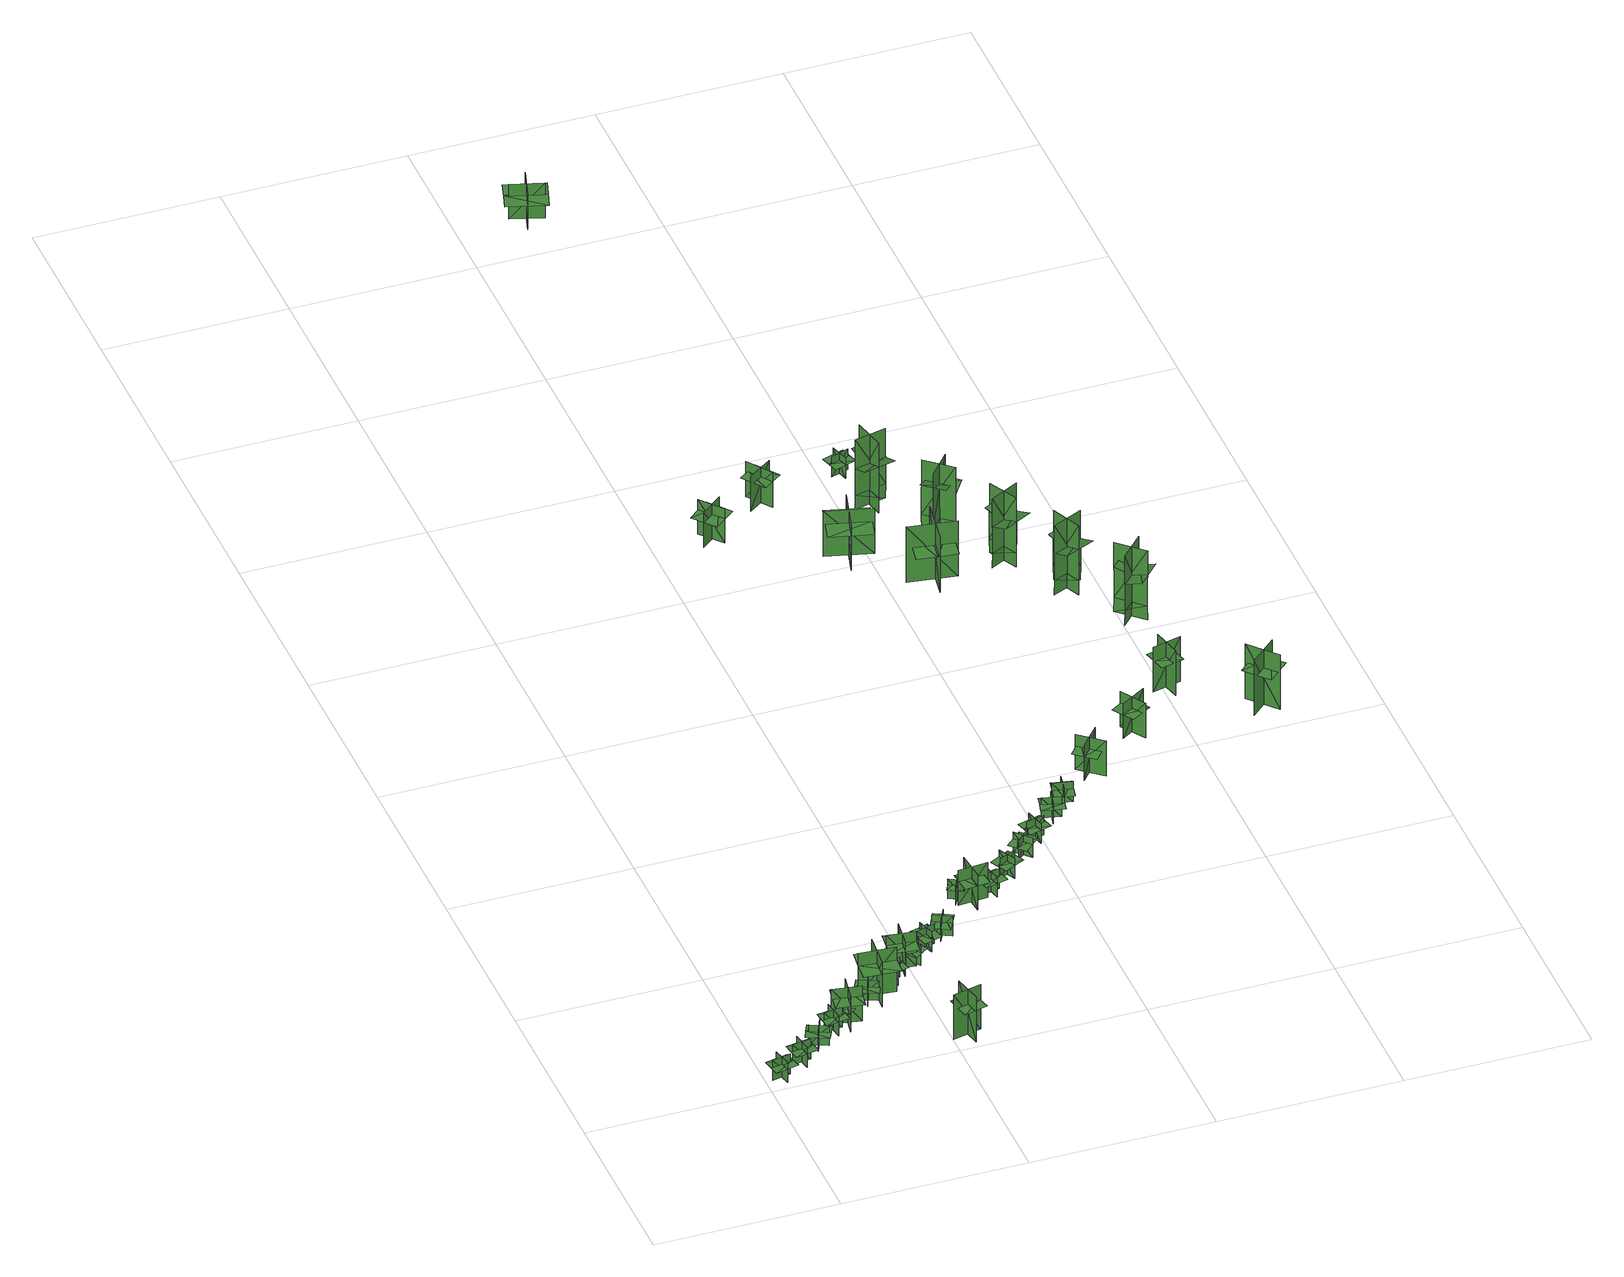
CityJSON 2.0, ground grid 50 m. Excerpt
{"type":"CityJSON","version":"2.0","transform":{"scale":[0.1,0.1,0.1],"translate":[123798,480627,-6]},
"CityObjects":{
"tree1":{"type":"SolitaryVegetationObject","geometry":[{"type":"MultiSurface","lod":"1","boundaries":[[[0,1,2]],[[0,2,3]],[[4,5,6]],[[4,6,7]],[[8,9,10]],[[8,10,11]],[[8,11,12]],[[8,12,13]]]}]},
"tree2":{"type":"SolitaryVegetationObject","geometry":[{"type":"MultiSurface","lod":"1","boundaries":[[[14,15,16]],[[14,16,17]],[[18,19,20]],[[18,20,21]],[[22,23,24]],[[22,24,25]],[[22,25,26]],[[22,26,27]]]}]},
"tree3":{"type":"SolitaryVegetationObject","geometry":[{"type":"MultiSurface","lod":"1","boundaries":[[[28,29,30]],[[28,30,31]],[[32,33,34]],[[32,34,35]],[[36,37,38]],[[36,38,39]],[[36,39,40]],[[36,40,41]]]}]},
"tree4":{"type":"SolitaryVegetationObject","geometry":[{"type":"MultiSurface","lod":"1","boundaries":[[[42,43,44]],[[42,44,45]],[[46,47,48]],[[46,48,49]],[[50,51,52]],[[50,52,53]],[[50,53,54]],[[50,54,55]]]}]},
"tree5":{"type":"SolitaryVegetationObject","geometry":[{"type":"MultiSurface","lod":"1","boundaries":[[[56,57,58]],[[56,58,59]],[[60,61,62]],[[60,62,63]],[[64,65,66]],[[64,66,67]],[[64,67,68]],[[64,68,69]]]}]},
"tree6":{"type":"SolitaryVegetationObject","geometry":[{"type":"MultiSurface","lod":"1","boundaries":[[[70,71,72]],[[70,72,73]],[[74,75,76]],[[74,76,77]],[[78,79,80]],[[78,80,81]],[[78,81,82]],[[78,82,83]]]}]},
"tree7":{"type":"SolitaryVegetationObject","geometry":[{"type":"MultiSurface","lod":"1","boundaries":[[[84,85,86]],[[84,86,87]],[[88,89,90]],[[88,90,91]],[[92,93,94]],[[92,94,95]],[[92,95,96]],[[92,96,97]]]}]},
"tree8":{"type":"SolitaryVegetationObject","geometry":[{"type":"MultiSurface","lod":"1","boundaries":[[[98,99,100]],[[98,100,101]],[[102,103,104]],[[102,104,105]],[[106,107,108]],[[106,108,109]],[[106,109,110]],[[106,110,111]]]}]},
"tree9":{"type":"SolitaryVegetationObject","geometry":[{"type":"MultiSurface","lod":"1","boundaries":[[[112,113,114]],[[112,114,115]],[[116,117,118]],[[116,118,119]],[[120,121,122]],[[120,122,123]],[[120,123,124]],[[120,124,125]]]}]},
"tree10":{"type":"SolitaryVegetationObject","geometry":[{"type":"MultiSurface","lod":"1","boundaries":[[[126,127,128]],[[126,128,129]],[[130,131,132]],[[130,132,133]],[[134,135,136]],[[134,136,137]],[[134,137,138]],[[134,138,139]]]}]},
"tree11":{"type":"SolitaryVegetationObject","geometry":[{"type":"MultiSurface","lod":"1","boundaries":[[[140,141,142]],[[140,142,143]],[[144,145,146]],[[144,146,147]],[[148,149,150]],[[148,150,151]],[[148,151,152]],[[148,152,153]]]}]},
"tree12":{"type":"SolitaryVegetationObject","geometry":[{"type":"MultiSurface","lod":"1","boundaries":[[[154,155,156]],[[154,156,157]],[[158,159,160]],[[158,160,161]],[[162,163,164]],[[162,164,165]],[[162,165,166]],[[162,166,167]]]}]},
"tree13":{"type":"SolitaryVegetationObject","geometry":[{"type":"MultiSurface","lod":"1","boundaries":[[[168,169,170]],[[168,170,171]],[[172,173,174]],[[172,174,175]],[[176,177,178]],[[176,178,179]],[[176,179,180]],[[176,180,181]]]}]},
"tree14":{"type":"SolitaryVegetationObject","geometry":[{"type":"MultiSurface","lod":"1","boundaries":[[[182,183,184]],[[182,184,185]],[[186,187,188]],[[186,188,189]],[[190,191,192]],[[190,192,193]],[[190,193,194]],[[190,194,195]]]}]},
"tree15":{"type":"SolitaryVegetationObject","geometry":[{"type":"MultiSurface","lod":"1","boundaries":[[[196,197,198]],[[196,198,199]],[[200,201,202]],[[200,202,203]],[[204,205,206]],[[204,206,207]],[[204,207,208]],[[204,208,209]]]}]},
"tree16":{"type":"SolitaryVegetationObject","geometry":[{"type":"MultiSurface","lod":"1","boundaries":[[[210,211,212]],[[210,212,213]],[[214,215,216]],[[214,216,217]],[[218,219,220]],[[218,220,221]],[[218,221,222]],[[218,222,223]]]}]},
"tree17":{"type":"SolitaryVegetationObject","geometry":[{"type":"MultiSurface","lod":"1","boundaries":[[[224,225,226]],[[224,226,227]],[[228,229,230]],[[228,230,231]],[[232,233,234]],[[232,234,235]],[[232,235,236]],[[232,236,237]]]}]},
"tree18":{"type":"SolitaryVegetationObject","geometry":[{"type":"MultiSurface","lod":"1","boundaries":[[[238,239,240]],[[238,240,241]],[[242,243,244]],[[242,244,245]],[[246,247,248]],[[246,248,249]],[[246,249,250]],[[246,250,251]]]}]},
"tree19":{"type":"SolitaryVegetationObject","geometry":[{"type":"MultiSurface","lod":"1","boundaries":[[[252,253,254]],[[252,254,255]],[[256,257,258]],[[256,258,259]],[[260,261,262]],[[260,262,263]],[[260,263,264]],[[260,264,265]]]}]},
"tree20":{"type":"SolitaryVegetationObject","geometry":[{"type":"MultiSurface","lod":"1","boundaries":[[[266,267,268]],[[266,268,269]],[[270,271,272]],[[270,272,273]],[[274,275,276]],[[274,276,277]],[[274,277,278]],[[274,278,279]]]}]},
"tree21":{"type":"SolitaryVegetationObject","geometry":[{"type":"MultiSurface","lod":"1","boundaries":[[[280,281,282]],[[280,282,283]],[[284,285,286]],[[284,286,287]],[[288,289,290]],[[288,290,291]],[[288,291,292]],[[288,292,293]]]}]},
"tree22":{"type":"SolitaryVegetationObject","geometry":[{"type":"MultiSurface","lod":"1","boundaries":[[[294,295,296]],[[294,296,297]],[[298,299,300]],[[298,300,301]],[[302,303,304]],[[302,304,305]],[[302,305,306]],[[302,306,307]]]}]},
"tree23":{"type":"SolitaryVegetationObject","geometry":[{"type":"MultiSurface","lod":"1","boundaries":[[[308,309,310]],[[308,310,311]],[[312,313,314]],[[312,314,315]],[[316,317,318]],[[316,318,319]],[[316,319,320]],[[316,320,321]]]}]},
"tree24":{"type":"SolitaryVegetationObject","geometry":[{"type":"MultiSurface","lod":"1","boundaries":[[[322,323,324]],[[322,324,325]],[[326,327,328]],[[326,328,329]],[[330,331,332]],[[330,332,333]],[[330,333,334]],[[330,334,335]]]}]},
"tree25":{"type":"SolitaryVegetationObject","geometry":[{"type":"MultiSurface","lod":"1","boundaries":[[[336,337,338]],[[336,338,339]],[[340,341,342]],[[340,342,343]],[[344,345,346]],[[344,346,347]],[[344,348,349]],[[344,349,345]]]}]},
"tree26":{"type":"SolitaryVegetationObject","geometry":[{"type":"MultiSurface","lod":"1","boundaries":[[[350,351,352]],[[350,352,353]],[[354,355,356]],[[354,356,357]],[[358,359,360]],[[358,360,361]],[[358,361,362]],[[358,362,363]]]}]},
"tree27":{"type":"SolitaryVegetationObject","geometry":[{"type":"MultiSurface","lod":"1","boundaries":[[[364,365,366]],[[364,366,367]],[[368,369,370]],[[368,370,371]],[[372,373,374]],[[372,374,375]],[[372,376,377]],[[372,377,373]]]}]},
"tree28":{"type":"SolitaryVegetationObject","geometry":[{"type":"MultiSurface","lod":"1","boundaries":[[[378,379,380]],[[378,380,381]],[[382,383,384]],[[382,384,385]],[[386,387,388]],[[386,388,389]],[[386,389,390]],[[386,390,391]]]}]},
"tree29":{"type":"SolitaryVegetationObject","geometry":[{"type":"MultiSurface","lod":"1","boundaries":[[[392,393,394]],[[392,394,395]],[[396,397,398]],[[396,398,399]],[[400,401,397]],[[400,397,396]],[[402,403,393]],[[402,393,392]],[[404,405,406]],[[404,406,407]],[[408,409,410]],[[408,410,411]]]}]},
"tree30":{"type":"SolitaryVegetationObject","geometry":[{"type":"MultiSurface","lod":"1","boundaries":[[[412,413,414]],[[412,414,415]],[[416,417,418]],[[416,418,419]],[[420,421,422]],[[420,422,423]],[[420,423,424]],[[420,424,425]]]}]},
"tree31":{"type":"SolitaryVegetationObject","geometry":[{"type":"MultiSurface","lod":"1","boundaries":[[[426,427,428]],[[426,428,429]],[[430,431,432]],[[430,432,433]],[[434,435,436]],[[434,436,437]],[[434,437,438]],[[434,438,439]]]}]},
"tree32":{"type":"SolitaryVegetationObject","geometry":[{"type":"MultiSurface","lod":"1","boundaries":[[[440,441,442]],[[440,442,443]],[[444,445,446]],[[444,446,447]],[[448,449,445]],[[448,445,444]],[[450,451,441]],[[450,441,440]],[[452,453,454]],[[452,454,455]],[[456,457,458]],[[456,458,459]]]}]},
"tree33":{"type":"SolitaryVegetationObject","geometry":[{"type":"MultiSurface","lod":"1","boundaries":[[[460,461,462]],[[460,462,463]],[[464,465,466]],[[464,466,467]],[[468,469,470]],[[468,470,471]],[[468,471,472]],[[468,472,473]]]}]},
"tree34":{"type":"SolitaryVegetationObject","geometry":[{"type":"MultiSurface","lod":"1","boundaries":[[[474,475,476]],[[474,476,477]],[[478,479,480]],[[478,480,481]],[[482,483,479]],[[482,479,478]],[[484,485,475]],[[484,475,474]],[[486,487,488]],[[486,488,489]],[[490,491,492]],[[490,492,493]]]}]},
"tree35":{"type":"SolitaryVegetationObject","geometry":[{"type":"MultiSurface","lod":"1","boundaries":[[[494,495,496]],[[494,496,497]],[[498,499,500]],[[498,500,501]],[[502,503,499]],[[502,499,498]],[[504,505,495]],[[504,495,494]],[[506,507,508]],[[506,508,509]],[[510,511,512]],[[510,512,513]]]}]},
"tree36":{"type":"SolitaryVegetationObject","geometry":[{"type":"MultiSurface","lod":"1","boundaries":[[[514,515,516]],[[514,516,517]],[[518,519,520]],[[518,520,521]],[[522,523,519]],[[522,519,518]],[[524,525,515]],[[524,515,514]],[[526,527,528]],[[526,528,529]],[[530,531,532]],[[530,532,533]]]}]},
"tree37":{"type":"SolitaryVegetationObject","geometry":[{"type":"MultiSurface","lod":"1","boundaries":[[[534,535,536]],[[534,536,537]],[[538,539,540]],[[538,540,541]],[[542,543,544]],[[542,544,545]],[[542,545,546]],[[542,546,547]]]}]}
},
"vertices":[
[34,60,19],[34,60,81],[45,8,81],[45,8,19],[63,40,19],[63,40,81],[13,29,81],[13,29,19],[71,41,60],[66,67,60],[3,54,60],[8,28,60],[14,2,60],[77,15,60],
[104,103,19],[104,103,81],[113,50,81],[113,50,19],[133,82,19],[133,82,81],[83,73,81],[83,73,19],[141,83,61],[137,109,61],[74,99,61],[78,72,61],[83,46,61],[146,57,61],
[161,103,20],[161,103,82],[183,152,82],[183,152,20],[149,137,20],[149,137,82],[196,116,82],[196,116,20],[142,141,62],[131,116,62],[189,90,62],[200,114,62],[211,138,62],[153,165,62],
[224,200,20],[224,200,82],[232,147,82],[232,147,20],[253,178,20],[253,178,82],[202,171,82],[202,171,20],[261,179,61],[257,206,61],[193,197,61],[197,170,61],[201,144,61],[264,153,61],
[310,188,18],[233,202,18],[233,202,126],[310,188,126],[280,231,18],[267,155,18],[267,155,126],[280,231,126],[280,231,96],[242,238,96],[229,161,96],[267,155,96],[305,148,96],[318,224,96],
[296,191,20],[296,191,82],[262,232,82],[262,232,20],[260,195,20],[260,195,82],[300,228,82],[300,228,20],[254,190,61],[270,170,61],[320,210,61],[304,231,61],[287,252,61],[237,211,61],
[343,239,19],[343,239,81],[363,288,81],[363,288,19],[330,272,19],[330,272,81],[377,252,81],[377,252,19],[322,275,61],[312,251,61],[371,226,61],[381,251,61],[392,275,61],[333,300,61],
[386,326,17],[377,227,17],[377,227,155],[386,326,155],[335,284,17],[434,275,17],[434,275,155],[335,284,155],[335,284,116],[331,234,116],[430,225,116],[434,275,116],[439,324,116],[340,333,116],
[429,344,20],[429,344,82],[444,293,82],[444,293,20],[460,326,20],[460,326,82],[411,311,82],[411,311,20],[468,329,62],[460,354,62],[399,335,62],[406,310,62],[414,284,62],[476,303,62],
[547,7,18],[529,86,18],[529,86,157],[547,7,157],[576,53,18],[576,53,157],[497,35,157],[497,35,18],[573,52,112],[565,85,112],[502,71,112],[509,38,112],[517,4,112],[581,19,112],
[475,324,19],[484,401,19],[484,401,127],[475,324,127],[516,356,19],[439,365,19],[439,365,127],[516,356,127],[516,356,97],[520,395,97],[443,404,97],[439,365,97],[435,327,97],[511,318,97],
[489,359,21],[489,359,83],[533,390,83],[533,390,21],[496,394,21],[496,394,83],[526,352,83],[526,352,21],[492,401,62],[470,386,62],[507,333,62],[529,348,62],[551,364,62],[514,416,62],
[590,427,20],[590,427,82],[539,412,82],[539,412,20],[572,396,20],[572,396,82],[558,445,82],[558,445,20],[575,388,62],[600,396,62],[582,457,62],[557,450,62],[531,442,62],[549,381,62],
[597,466,19],[597,466,81],[644,442,81],[644,442,19],[632,477,19],[632,477,81],[608,431,81],[608,431,19],[635,484,61],[611,496,61],[582,439,61],[606,427,61],[629,414,61],[659,471,61],
[725,572,20],[686,593,20],[686,593,81],[725,572,81],[717,600,20],[696,561,20],[696,561,81],[717,600,81],[717,600,64],[697,610,64],[676,572,64],[696,561,64],[715,551,64],[736,589,64],
[701,558,19],[782,564,19],[782,564,128],[701,558,128],[741,524,19],[741,524,128],[734,605,128],[734,605,19],[741,524,94],[775,527,94],[769,592,94],[735,589,94],[701,586,94],[707,521,94],
[791,607,21],[791,607,83],[804,555,83],[804,555,21],[822,588,21],[822,588,83],[772,575,83],[772,575,21],[829,590,62],[823,616,62],[761,600,62],[767,574,62],[774,548,62],[836,564,62],
[873,614,20],[873,614,82],[849,661,82],[849,661,20],[839,626,20],[839,626,82],[885,649,82],[885,649,20],[832,622,62],[844,598,62],[902,627,62],[889,651,62],[877,675,62],[820,646,62],
[945,681,20],[945,681,82],[908,720,82],[908,720,20],[909,683,20],[909,683,82],[946,718,82],[946,718,20],[903,677,62],[921,658,62],[968,702,62],[949,722,62],[931,741,62],[884,697,62],
[985,729,20],[985,729,82],[972,781,82],[972,781,20],[954,748,20],[954,748,82],[1004,760,82],[1004,760,20],[946,746,62],[953,720,62],[1015,736,62],[1009,762,62],[1002,788,62],[940,772,62],
[1055,850,19],[1055,850,81],[1043,798,81],[1043,798,19],[1073,819,19],[1073,819,81],[1023,831,81],[1023,831,19],[1081,817,61],[1087,843,61],[1025,858,61],[1019,832,61],[1013,806,61],[1075,791,61],
[683,2202,7],[633,2261,7],[633,2261,114],[683,2202,114],[688,2253,7],[628,2203,7],[628,2203,114],[688,2253,114],[688,2253,84],[663,2283,84],[604,2233,84],[628,2203,84],[653,2174,84],[713,2223,84],
[1122,869,19],[1122,869,81],[1069,879,81],[1069,879,19],[1091,849,19],[1091,849,81],[1101,900,81],[1101,900,19],[1090,841,60],[1116,836,60],[1129,899,60],[1102,904,60],[1076,910,60],[1064,847,60],
[1174,994,18],[1237,942,18],[1237,942,127],[1174,994,127],[1179,942,18],[1179,942,127],[1231,1005,127],[1231,1005,18],[1179,942,92],[1205,921,92],[1247,971,92],[1220,992,92],[1194,1014,92],[1153,964,92],
[793,2349,22],[841,2282,22],[841,2282,131],[793,2349,131],[783,2285,22],[850,2332,22],[850,2332,131],[783,2285,131],[798,2343,103],[841,2282,103],[868,2300,103],[824,2362,103],[771,2324,103],[815,2263,103],
[936,1970,19],[968,2095,19],[968,2095,159],[936,1970,159],[1015,2017,19],[890,2049,19],[890,2049,159],[1015,2017,159],[1010,2019,120],[1024,2073,120],[909,2103,120],[895,2048,120],[881,1993,120],[996,1964,120],
[1112,1807,18],[1133,1938,18],[1133,1938,190],[1112,1807,190],[1179,1856,18],[1179,1856,190],[1048,1877,190],[1048,1877,18],[1109,1816,124],[1127,1930,124],[1074,1939,124],[1055,1825,124],[1164,1808,124],[1182,1922,124],
[1341,1123,20],[1384,1054,20],[1384,1054,128],[1341,1123,128],[1330,1072,20],[1330,1072,128],[1399,1116,128],[1399,1116,20],[1330,1072,94],[1348,1044,94],[1403,1078,94],[1385,1107,94],[1367,1136,94],[1312,1101,94],
[1119,2219,69],[1030,2199,69],[1030,2200,240],[1118,2220,240],[1061,2256,70],[1081,2167,70],[1081,2167,240],[1062,2256,240],[1062,2256,24],[1081,2167,24],[1118,2220,24],[1030,2200,24],[1118,2219,152],[1030,2200,152],[1040,2155,169],[1128,2174,169],[1042,2203,179],[1108,2218,179],[1101,2251,188],[1034,2236,188],
[1053,2330,25],[1053,2330,88],[1038,2381,88],[1038,2381,25],[1022,2347,25],[1022,2347,88],[1071,2363,88],[1071,2363,25],[1014,2345,67],[1022,2319,67],[1083,2339,67],[1075,2364,67],[1067,2390,67],[1006,2370,67],
[667,3586,24],[667,3586,132],[694,3676,132],[694,3676,24],[638,3642,24],[638,3642,132],[725,3616,132],[725,3616,24],[625,3646,97],[612,3601,97],[719,3569,97],[733,3614,97],[746,3659,97],[638,3691,97],
[1158,2067,69],[1228,2009,69],[1227,2007,239],[1158,2066,239],[1164,1999,69],[1222,2068,69],[1222,2068,239],[1164,1999,239],[1164,1999,24],[1222,2068,24],[1158,2066,24],[1227,2007,24],[1158,2066,152],[1227,2008,152],[1257,2043,168],[1188,2102,168],[1218,2016,179],[1165,2059,179],[1143,2033,188],[1196,1989,188],
[1495,1272,22],[1514,1193,22],[1514,1193,162],[1495,1272,162],[1467,1226,22],[1467,1226,162],[1546,1245,162],[1546,1245,22],[1470,1227,117],[1477,1194,117],[1541,1209,117],[1533,1242,117],[1526,1275,117],[1462,1260,117],
[1348,1892,70],[1268,1850,70],[1267,1851,240],[1347,1893,240],[1282,1912,70],[1325,1832,70],[1325,1833,240],[1283,1913,240],[1283,1913,25],[1325,1833,25],[1347,1893,25],[1267,1851,25],[1347,1893,153],[1267,1850,153],[1289,1809,169],[1369,1852,169],[1278,1856,180],[1338,1888,180],[1322,1919,189],[1262,1886,189],
[1458,1727,70],[1375,1690,70],[1374,1691,240],[1457,1728,240],[1394,1752,70],[1431,1669,70],[1431,1669,240],[1395,1752,240],[1395,1752,25],[1431,1669,25],[1457,1728,25],[1374,1691,25],[1457,1728,153],[1375,1691,153],[1393,1649,170],[1476,1686,170],[1386,1696,180],[1448,1724,180],[1434,1755,189],[1372,1727,189],
[1558,1576,69],[1496,1510,69],[1495,1511,239],[1557,1577,239],[1490,1574,69],[1556,1512,69],[1557,1513,239],[1490,1575,239],[1490,1575,24],[1557,1513,24],[1557,1577,24],[1495,1511,24],[1557,1577,152],[1496,1510,152],[1530,1479,168],[1591,1545,168],[1504,1520,179],[1550,1570,179],[1525,1593,188],[1479,1543,188],
[1741,1052,19],[1674,1125,19],[1674,1125,189],[1741,1052,189],[1744,1118,19],[1744,1118,189],[1671,1051,189],[1671,1051,19],[1741,1115,134],[1713,1146,134],[1654,1093,134],[1682,1062,134],[1710,1031,134],[1769,1084,134]
]}
